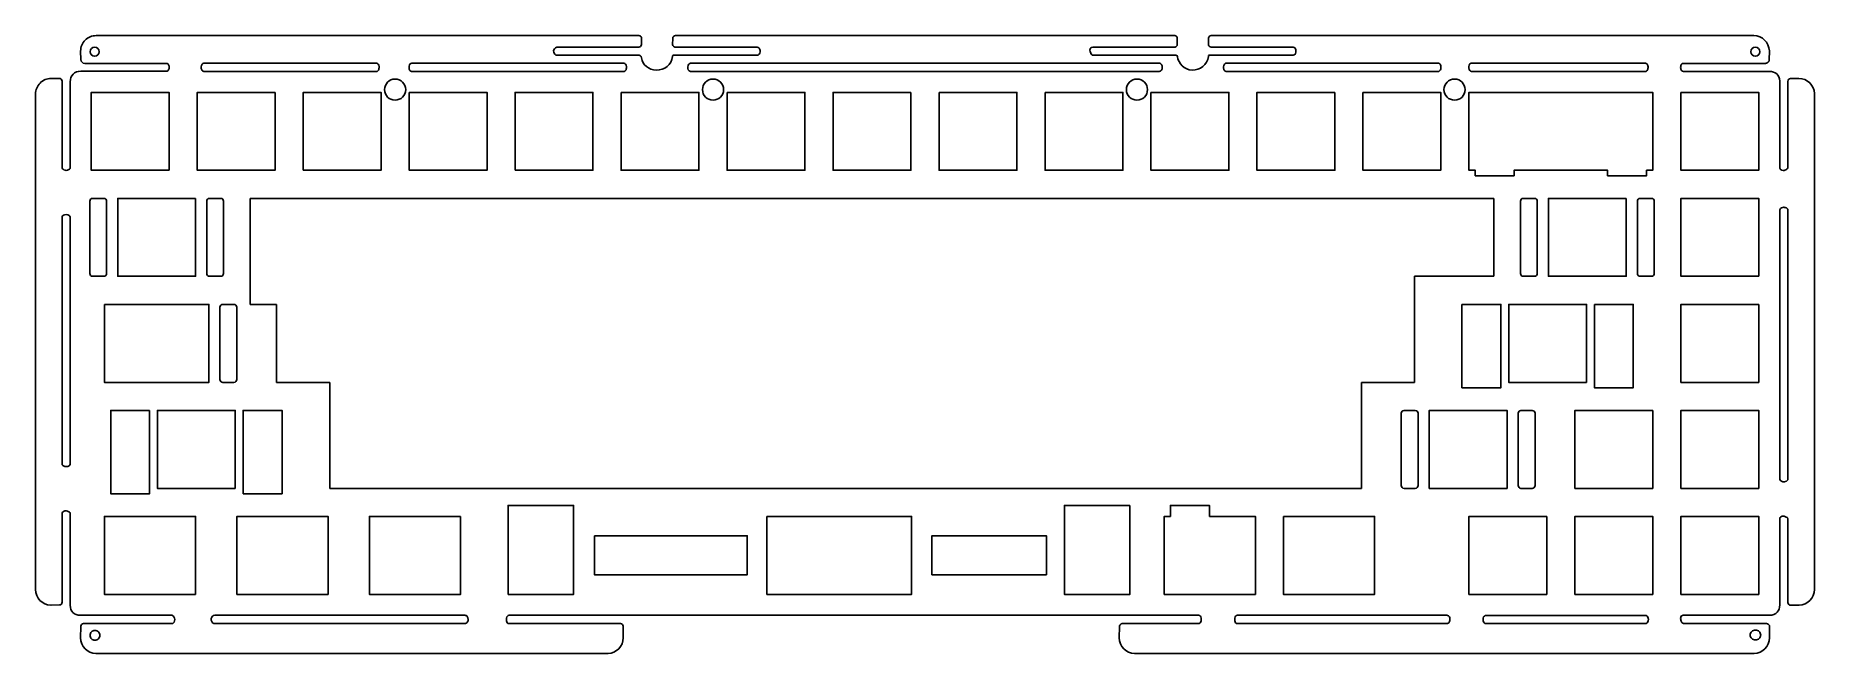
# Model space of a CAD drawing. Extents: x 120 to 440, y 81 to 192.
import ezdxf

# ---------------------------------------------------------------- set-up
doc = ezdxf.new("R2010")
doc.units = 0
doc.header["$MEASUREMENT"] = 0
doc.layers.add('Layer_0', color=7, linetype='Continuous')

msp = doc.modelspace()

# ---------------------------------------------------------------- linework, layer by layer
at = {"linetype": 'Continuous'}
msp.add_line((163.46, 144.2), (158.7, 144.2), dxfattribs=at)
for points in [[(132.39, 163.25), (130.37, 163.25, 0.414214), (129.87, 162.75), (129.87, 149.75, 0.414214), (130.37, 149.25), (132.39, 149.25, 0.414214), (132.89, 149.75), (132.89, 162.75, 0.414214)], [(151.39, 163.25), (153.41, 163.25, -0.414214), (153.91, 162.75), (153.91, 149.75, -0.414214), (153.41, 149.25), (151.39, 149.25, -0.414214), (150.89, 149.75), (150.89, 162.75, -0.414214)], [(389.56, 163.25), (387.54, 163.25, 0.414214), (387.04, 162.75), (387.04, 149.75, 0.414214), (387.54, 149.25), (389.56, 149.25, 0.414214), (390.06, 149.75), (390.06, 162.75, 0.414214)], [(408.56, 163.25), (410.58, 163.25, -0.414214), (411.08, 162.75), (411.08, 149.75, -0.414214), (410.58, 149.25), (408.56, 149.25, -0.414214), (408.06, 149.75), (408.06, 162.75, -0.414214)], [(153.77, 144.2), (155.79, 144.2, -0.414214), (156.29, 143.7), (156.29, 130.7, -0.414214), (155.79, 130.2), (153.77, 130.2, -0.414214), (153.27, 130.7), (153.27, 143.7, -0.414214)], [(368.13, 125.15), (366.11, 125.15, 0.414214), (365.61, 124.65), (365.61, 111.65, 0.414214), (366.11, 111.15), (368.13, 111.15, 0.414214), (368.63, 111.65), (368.63, 124.65, 0.414214)], [(387.13, 125.15), (389.15, 125.15, -0.414214), (389.65, 124.65), (389.65, 111.65, -0.414214), (389.15, 111.15), (387.13, 111.15, -0.414214), (386.63, 111.65), (386.63, 124.65, -0.414214)]]:
    msp.add_lwpolyline(points, format="xyb", close=True, dxfattribs=at)
at = {"layer": 'Layer_0', "color": 0}
for p, q in [((382.25, 163.25), (158.7, 163.25)), ((158.7, 163.25), (158.7, 144.2)), ((382.25, 149.25), (382.25, 163.25)), ((367.96, 149.25), (382.25, 149.25)), ((367.96, 130.2), (367.96, 149.25)), ((163.46, 144.2), (163.46, 130.2)), ((163.46, 130.2), (172.99, 130.2)), ((172.99, 130.2), (172.99, 111.15)), ((358.44, 130.2), (367.96, 130.2)), ((358.44, 111.15), (358.44, 130.2)), ((172.99, 111.15), (358.44, 111.15))]:
    msp.add_line(p, q, dxfattribs=at)
for points in [[(329.14, 86.85, 0.19896), (329.49, 87, 0.198955), (329.64, 87.35), (329.64, 87.85, 0.414214), (329.14, 88.35), (220.09, 88.35), (205.28, 88.35, 0.413809), (204.78, 87.85), (204.78, 87.35, 0.199102), (204.92, 87, 0.199187), (205.28, 86.85), (209.34, 86.85), (225.27, 86.85, -0.384729), (225.76, 86.4, -0.026862), (225.77, 86.35), (225.75, 84.3, -0.406821), (223.02, 81.5), (222.95, 81.5), (209.39, 81.5), (144.58, 81.5), (131.02, 81.5), (130.95, 81.5, -0.40683), (128.22, 84.3), (128.24, 86.35, -0.02867), (128.24, 86.4, -0.384814), (128.74, 86.85), (144.67, 86.85), (144.7, 86.85), (144.79, 86.88), (144.88, 86.94), (144.96, 87.03), (145.03, 87.14), (145.12, 87.38), (145.15, 87.61), (145.1, 87.84), (144.98, 88.08), (144.9, 88.19), (144.81, 88.27), (144.71, 88.33), (144.61, 88.35), (128.19, 88.35), (127.77, 88.38), (127.41, 88.47), (127.1, 88.62), (126.83, 88.83), (126.63, 89.09), (126.47, 89.4), (126.38, 89.76), (126.35, 90.17), (126.35, 106.6), (126.33, 106.7), (126.28, 106.79), (126.2, 106.88), (126.1, 106.96), (125.86, 107.08), (125.64, 107.12), (125.41, 107.1), (125.17, 107.01), (125.07, 106.94), (124.98, 106.86), (124.93, 106.78), (124.9, 106.68), (124.9, 106.65), (124.9, 90.7, -0.39934), (124.42, 90.2), (124.4, 90.2), (122.92, 90.17), (122.85, 90.18, -0.406818), (120.12, 92.97), (120.12, 182, -0.198976), (120.94, 183.98, -0.198967), (122.92, 184.8), (124.4, 184.82, -0.414214), (124.9, 184.32), (124.9, 168.8), (124.9, 168.77), (124.93, 168.67), (124.99, 168.57), (125.07, 168.49), (125.18, 168.41), (125.42, 168.31), (125.65, 168.28), (125.87, 168.32), (126.1, 168.42), (126.2, 168.49), (126.28, 168.56), (126.33, 168.65), (126.35, 168.75), (126.35, 184.17), (126.38, 184.59), (126.48, 184.96), (126.65, 185.29), (126.87, 185.57), (127.14, 185.8), (127.47, 185.96), (127.84, 186.06), (128.26, 186.1), (143.68, 186.1), (143.71, 186.1), (143.81, 186.13), (143.9, 186.18), (143.97, 186.26), (144.03, 186.36), (144.12, 186.59), (144.15, 186.81), (144.11, 187.03), (144.02, 187.26), (143.95, 187.35), (143.87, 187.43), (143.78, 187.48), (143.68, 187.5), (128.96, 187.5, -0.406767), (128.26, 188.18), (128.26, 188.2), (128.22, 189.7, -0.198976), (129.04, 191.68, -0.198987), (131.02, 192.5), (228.55, 192.5), (228.58, 192.5), (228.6, 192.5), (228.63, 192.49), (228.65, 192.49), (228.67, 192.48), (228.7, 192.48), (228.72, 192.47), (228.74, 192.46), (228.77, 192.45, -0.284791), (229.05, 192), (229.05, 190.92), (229.05, 190.9), (229.05, 190.87, -0.386213), (228.55, 190.42), (213.85, 190.42), (213.58, 190.31), (213.39, 190.15), (213.28, 189.96), (213.25, 189.76), (213.27, 189.55), (213.35, 189.35), (213.47, 189.16), (213.62, 189.01, 0.096251), (213.81, 188.97), (228.54, 188.97), (228.56, 188.97, 0.005143), (228.61, 188.97), (228.63, 188.96, -0.013875), (228.68, 188.95, -0.022461), (228.72, 188.94, -0.113872), (228.8, 188.9), (228.82, 188.89), (228.84, 188.87, -0.207525), (229.04, 188.53), (229.14, 188.05), (229.33, 187.63), (229.59, 187.25), (229.92, 186.94), (230.31, 186.68), (230.74, 186.49), (231.2, 186.36), (231.7, 186.3, 0.394216), (234.63, 188.76), (234.63, 188.78), (234.69, 188.91), (234.8, 188.97), (234.95, 188.98), (235.13, 188.97), (249.85, 188.97, 0.000735), (249.91, 188.98, -0.006053), (249.96, 188.99, -0.033133), (250.02, 189), (250.04, 189.01), (250.2, 189.15), (250.31, 189.35), (250.36, 189.56), (250.38, 189.7), (250.37, 189.85), (250.33, 189.99), (250.27, 190.11), (250.19, 190.22), (250.02, 190.37), (249.84, 190.42), (235.14, 190.42, 0.014967), (235.09, 190.42, 0.013796), (235.04, 190.43, 0.013018), (234.99, 190.44), (234.97, 190.45), (234.95, 190.46), (234.93, 190.47, -0.024782), (234.86, 190.51), (234.84, 190.52), (234.83, 190.54, -0.221489), (234.64, 190.92), (234.65, 192), (234.65, 192.03, -0.399541), (235.15, 192.5), (324.85, 192.5, -0.012511), (324.9, 192.5), (324.93, 192.49), (324.95, 192.49, -0.00921), (325, 192.48), (325.02, 192.47), (325.04, 192.46), (325.07, 192.45), (325.09, 192.44), (325.11, 192.43, 0.004573), (325.17, 192.39, -0.002696), (325.2, 192.35, -0.002696), (325.24, 192.32), (325.25, 192.3), (325.26, 192.28), (325.28, 192.26), (325.29, 192.24, 0.015611), (325.31, 192.19), (325.32, 192.17, -0.093738), (325.35, 192), (325.35, 190.92), (325.35, 190.9), (325.34, 190.87, 0.021205), (325.34, 190.82), (325.33, 190.8), (325.32, 190.77, -0.043932), (325.31, 190.73), (325.3, 190.71), (325.29, 190.68, -0.277025), (324.85, 190.42), (310.15, 190.42, 0.236144), (309.74, 190.22), (309.73, 190.19), (309.71, 190.17), (309.7, 190.14), (309.69, 190.12, 0.034757), (309.67, 190.06, 0.014947), (309.65, 190, 0.044618), (309.65, 189.88), (309.7, 189.63), (309.81, 189.33), (309.89, 189.19), (309.98, 189.08), (310.07, 189), (310.16, 188.97), (324.89, 188.97), (324.91, 188.97), (324.93, 188.97), (325.1, 188.96), (325.23, 188.95), (325.32, 188.89), (325.37, 188.76, 0.364082), (328, 186.3, 0.394295), (330.93, 188.76), (330.93, 188.78), (330.94, 188.81), (330.94, 188.83), (330.95, 188.85, -0.018751), (330.97, 188.91), (331.05, 188.96), (331.16, 188.97), (331.3, 188.97), (331.44, 188.97), (346.16, 188.97), (346.19, 188.97, 0.204286), (346.54, 189.14), (346.59, 189.29), (346.63, 189.53), (346.64, 189.78), (346.64, 189.95, 0.406074), (346.15, 190.42), (331.45, 190.42), (331.42, 190.42, -0.394005), (330.95, 190.92), (330.95, 192), (330.95, 192.03, -0.400886), (331.45, 192.5), (428.97, 192.5, -0.406738), (431.77, 189.77), (431.77, 189.7), (431.76, 188.21, -0.001719), (431.75, 188.11), (431.75, 188.09), (431.75, 188.07), (431.74, 188.06), (431.74, 188.04), (431.73, 188.02), (431.73, 188.01), (431.72, 187.99, -0.032127), (431.67, 187.87, -0.009296), (431.64, 187.82, -0.035476), (431.59, 187.76, -0.049771), (431.54, 187.71, -0.002681), (431.52, 187.68, -0.002705), (431.49, 187.66, -0.017961), (431.42, 187.61, -0.01768), (431.36, 187.58), (431.35, 187.58), (431.33, 187.57), (431.32, 187.56, -0.005847), (431.25, 187.54, -0.000839), (431.2, 187.53, 0.000962), (431.13, 187.52, -0.002562), (431.1, 187.51, -0.002549), (431.06, 187.51), (416.33, 187.51), (416.3, 187.51), (416.27, 187.51, 0.062207), (416.21, 187.5, 0.015813), (416.16, 187.48), (416.13, 187.47), (416.1, 187.46), (416.08, 187.44), (416.06, 187.43), (416.03, 187.41, 0.039713), (415.95, 187.33), (415.9, 187.24), (415.86, 187.11), (415.84, 186.95), (415.83, 186.78), (415.84, 186.61), (415.86, 186.46), (415.9, 186.33), (415.96, 186.23, 0.032912), (416.04, 186.16), (416.07, 186.14), (416.09, 186.13, 0.013873), (416.14, 186.1, 0.010391), (416.2, 186.08, 0.031757), (416.33, 186.07), (431.75, 186.07), (432.15, 186.04), (432.51, 185.95), (432.83, 185.81), (433.1, 185.62), (433.32, 185.37), (433.48, 185.08), (433.6, 184.73), (433.65, 184.34), (433.65, 184.23), (433.65, 168.8, 0.004717), (433.65, 168.74), (433.66, 168.72), (433.66, 168.69, -0.022906), (433.68, 168.63, -0.001759), (433.7, 168.58), (433.73, 168.53), (433.76, 168.49), (433.8, 168.45), (433.84, 168.41), (433.88, 168.38, 0.023954), (433.98, 168.33, 0.012223), (434.04, 168.32), (434.25, 168.29), (434.46, 168.28), (434.49, 168.29), (434.52, 168.3), (434.54, 168.3), (434.57, 168.31), (434.74, 168.37), (434.91, 168.48), (435.05, 168.61), (435.1, 168.76), (435.1, 184.28, -0.383822), (435.55, 184.78), (435.57, 184.78), (435.6, 184.78), (437.07, 184.8, -0.406888), (439.87, 182.07), (439.87, 182), (439.87, 92.97, -0.406821), (437.15, 90.18), (437.07, 90.17), (435.6, 90.16, -0.397525), (435.1, 90.63), (435.1, 90.66), (435.1, 105.61), (435.1, 105.64), (435.1, 105.67), (435.09, 105.7), (435.09, 105.72, 0.002317), (435.06, 105.8), (435.05, 105.83), (434.96, 105.92), (434.82, 105.99), (434.66, 106.05), (434.54, 106.1), (434.41, 106.13), (434.23, 106.14), (434.06, 106.13), (433.93, 106.1, 0.288957), (433.65, 105.65), (433.65, 90.23), (433.62, 89.83), (433.52, 89.47), (433.37, 89.16), (433.17, 88.89), (432.91, 88.68), (432.6, 88.51), (432.24, 88.4), (431.85, 88.35), (431.74, 88.35), (416.31, 88.35), (416.28, 88.35), (416.25, 88.35), (416.22, 88.34), (416.19, 88.34, 0.199976), (415.88, 88.1), (415.84, 87.97), (415.83, 87.79), (415.84, 87.61), (415.87, 87.47), (415.94, 87.28), (416.05, 87.08), (416.2, 86.92), (416.37, 86.85), (431.29, 86.85, -0.325949), (431.77, 86.5, -0.008637), (431.78, 86.45, -0.043629), (431.79, 86.35), (431.77, 84.3, -0.406953), (429.05, 81.5), (428.97, 81.5), (317.66, 81.5, -0.406827), (314.93, 84.3), (314.95, 86.35, -0.026862), (314.95, 86.4, -0.384729), (315.45, 86.85), (329.14, 86.85)], [(181.39, 187.55), (181.56, 187.5), (181.7, 187.37), (181.81, 187.18), (181.87, 186.93), (181.87, 186.89), (181.87, 186.84, -0.138829), (181.75, 186.3), (181.68, 186.2), (181.6, 186.12), (181.51, 186.07), (181.42, 186.05), (181.39, 186.05), (150.37, 186.05, -0.04844), (150.31, 186.05), (150.22, 186.09), (150.13, 186.15), (150.05, 186.23), (149.99, 186.34), (149.91, 186.59), (149.89, 186.89), (149.94, 187.15), (150.05, 187.36), (150.2, 187.5), (150.37, 187.55), (181.39, 187.55)], [(225.85, 187.55), (187.75, 187.55), (187.59, 187.51), (187.45, 187.4), (187.34, 187.23), (187.27, 187.01), (187.25, 186.73), (187.3, 186.46), (187.42, 186.24), (187.58, 186.09, 0.131299), (187.75, 186.05), (225.85, 186.05), (225.88, 186.05), (225.91, 186.05), (225.94, 186.06), (226.03, 186.1), (226.12, 186.17), (226.2, 186.26), (226.26, 186.37, 0.141763), (226.34, 186.93), (226.28, 187.18), (226.17, 187.37), (226.02, 187.5), (225.85, 187.55)], [(322.15, 187.52), (237.85, 187.52), (237.71, 187.5), (237.59, 187.41), (237.48, 187.29), (237.4, 187.12), (237.35, 186.86), (237.37, 186.6), (237.45, 186.37), (237.58, 186.19, 0.189142), (237.85, 186.07), (322.15, 186.07, -0.039136), (322.21, 186.08), (322.24, 186.09), (322.27, 186.1, -0.036156), (322.33, 186.12), (322.35, 186.14), (322.38, 186.16), (322.4, 186.18, 0.170082), (322.64, 186.63, 0.147661), (322.57, 187.18), (322.56, 187.22, -0.000075), (322.52, 187.28), (322.5, 187.31), (322.48, 187.34), (322.46, 187.37, 0.208714), (322.15, 187.52)], [(372.25, 186.05), (334.15, 186.05, -0.174369), (333.86, 186.19), (333.84, 186.21, 0.005774), (333.8, 186.27, 0.01628), (333.76, 186.33), (333.74, 186.37), (333.72, 186.4, 0.007216), (333.7, 186.48), (333.69, 186.52), (333.68, 186.56), (333.67, 186.61), (333.65, 186.88), (333.7, 187.14), (333.81, 187.36), (333.97, 187.5, -0.019449), (334.03, 187.53), (334.06, 187.54), (334.09, 187.54), (334.12, 187.55), (334.15, 187.55), (372.25, 187.55), (372.25, 187.55, 0.001667), (372.32, 187.54, -0.006866), (372.38, 187.52, 0.004592), (372.44, 187.5), (372.46, 187.48), (372.49, 187.46, -0.002388), (372.56, 187.39), (372.58, 187.36), (372.67, 187.22), (372.72, 187.06), (372.75, 186.88), (372.74, 186.69), (372.71, 186.51), (372.65, 186.35), (372.56, 186.22), (372.45, 186.11), (372.43, 186.1), (372.4, 186.08), (372.37, 186.07), (372.34, 186.06, 0.005505), (372.25, 186.05)], [(409.49, 186.05, 0.006462), (409.55, 186.06), (409.58, 186.06), (409.61, 186.07), (409.63, 186.08), (409.66, 186.09), (409.68, 186.11), (409.71, 186.13), (409.8, 186.21), (409.87, 186.32), (409.93, 186.45), (409.96, 186.6, 0.144694), (409.91, 187.2), (409.87, 187.27, 0.05488), (409.76, 187.43, 0.15495), (409.52, 187.55), (409.49, 187.55), (378.24, 187.55), (378.21, 187.55), (378.18, 187.54), (378.15, 187.54), (378.12, 187.53), (378.09, 187.52), (378.07, 187.5), (378.04, 187.49), (378.01, 187.47), (377.99, 187.45), (377.96, 187.42, 0.061364), (377.84, 187.24), (377.83, 187.21), (377.76, 186.95), (377.75, 186.68), (377.81, 186.42), (377.93, 186.21, 0.085594), (378.03, 186.12, 0.069002), (378.17, 186.06), (378.2, 186.05), (378.24, 186.05), (409.49, 186.05)], [(126.35, 159.89), (126.35, 115.51), (126.3, 115.34), (126.15, 115.21), (125.94, 115.11), (125.67, 115.07, -0.134863), (125.14, 115.18), (125.05, 115.24), (124.97, 115.32), (124.92, 115.4), (124.9, 115.49), (124.9, 115.51), (124.9, 159.89), (124.9, 159.92), (124.98, 160.09), (125.14, 160.22), (125.38, 160.31), (125.65, 160.33), (125.93, 160.29), (126.15, 160.2), (126.3, 160.06), (126.35, 159.89)], [(435.1, 112.81), (435.1, 161.17), (435.1, 161.2), (435.09, 161.23), (435.09, 161.25), (435.08, 161.28), (435.07, 161.31), (435.06, 161.33, 0.016237), (435.03, 161.38, 0.028032), (434.94, 161.47), (434.89, 161.51, 0.041905), (434.76, 161.57), (434.69, 161.6), (434.66, 161.61), (434.62, 161.62), (434.58, 161.63), (434.54, 161.63), (434.5, 161.64), (434.46, 161.64), (434.42, 161.65, 0.024678), (434.25, 161.64, 0.010026), (434.17, 161.63), (433.96, 161.56), (433.8, 161.46), (433.69, 161.32), (433.65, 161.17), (433.65, 112.81), (433.65, 112.78), (433.66, 112.75), (433.66, 112.73), (433.77, 112.56), (433.95, 112.43), (434.2, 112.35), (434.48, 112.34), (434.52, 112.35), (434.56, 112.35), (434.6, 112.36), (434.64, 112.37), (434.83, 112.44), (434.97, 112.55), (435.07, 112.67), (435.1, 112.81)], [(197.27, 86.85), (197.31, 86.85), (197.43, 86.87), (197.54, 86.92), (197.65, 87), (197.73, 87.09), (197.86, 87.33), (197.9, 87.62), (197.85, 87.9), (197.71, 88.14), (197.62, 88.23), (197.51, 88.29), (197.4, 88.34), (197.27, 88.35), (152.32, 88.35), (152.11, 88.31), (151.93, 88.19), (151.79, 88), (151.71, 87.77), (151.7, 87.48), (151.78, 87.21), (151.85, 87.1), (151.94, 87), (152.04, 86.93), (152.16, 86.88, 0.021321), (152.32, 86.85), (152.32, 86.85), (152.32, 86.85), (197.27, 86.85)], [(373.85, 86.85, 0.001302), (373.92, 86.85), (373.95, 86.86), (374.06, 86.91), (374.15, 87), (374.23, 87.11), (374.29, 87.22), (374.33, 87.39), (374.34, 87.64), (374.32, 87.9), (374.27, 88.07, 0.285349), (373.8, 88.35), (336.19, 88.35, 0.414214), (335.69, 87.85), (335.69, 87.35, 0.414214), (336.19, 86.85), (373.85, 86.85)], [(380.81, 86.88), (409.53, 86.88), (409.56, 86.88, 0.045447), (409.62, 86.89), (409.79, 86.98), (409.92, 87.15), (410, 87.38), (410.02, 87.64), (410.02, 87.69), (410.01, 87.73), (410.01, 87.77), (410, 87.81), (409.93, 88.02), (409.83, 88.18), (409.69, 88.29), (409.53, 88.33), (380.81, 88.33, 0.170559), (380.56, 88.22), (380.42, 88.05), (380.34, 87.81), (380.32, 87.55), (380.36, 87.29), (380.44, 87.12), (380.54, 86.99), (380.67, 86.9), (380.81, 86.88), (380.81, 86.88)], [(131.67, 84.74, -0.198911), (131.41, 84.13, -0.198917), (130.79, 83.87, -0.198919), (130.17, 84.13, -0.198959), (129.91, 84.74, -0.198911), (130.17, 85.36, -0.198917), (130.79, 85.61, -0.198919), (131.41, 85.36, -0.198959), (131.67, 84.74)]]:
    msp.add_lwpolyline(points, format="xyb", dxfattribs=at)
for points in [[(144.12, 168.3), (144.12, 182.3), (130.13, 182.3), (130.13, 168.3), (144.12, 168.3)], [(163.17, 182.3), (149.18, 182.3), (149.18, 168.3), (163.17, 168.3), (163.17, 182.3)], [(168.23, 168.3), (182.22, 168.3), (182.22, 182.3), (168.23, 182.3), (168.23, 168.3)], [(187.28, 182.3), (187.28, 168.3), (201.27, 168.3), (201.27, 182.3), (187.28, 182.3)], [(206.33, 168.3), (220.32, 168.3), (220.32, 182.3), (206.33, 182.3), (206.33, 168.3)], [(225.37, 182.3), (225.37, 168.3), (239.37, 168.3), (239.37, 182.3), (225.37, 182.3)], [(244.42, 182.3), (244.42, 168.3), (258.42, 168.3), (258.42, 182.3), (244.42, 182.3)], [(277.47, 182.3), (263.48, 182.3), (263.48, 168.3), (277.47, 168.3), (277.47, 182.3)], [(282.52, 182.3), (282.52, 168.3), (296.52, 168.3), (296.52, 182.3), (282.52, 182.3)], [(301.58, 182.3), (301.58, 168.3), (315.57, 168.3), (315.57, 182.3), (301.58, 182.3)], [(320.62, 182.3), (320.62, 168.3), (334.62, 168.3), (334.62, 182.3), (320.62, 182.3)], [(353.67, 182.3), (339.67, 182.3), (339.67, 168.3), (353.67, 168.3), (353.67, 182.3)], [(358.73, 182.3), (358.73, 168.3), (372.72, 168.3), (372.72, 182.3), (358.73, 182.3)], [(409.7, 182.3), (409.7, 182.3), (402.7, 182.3), (402.7, 182.3), (385.9, 182.3), (385.9, 182.3), (378.9, 182.3), (378.9, 182.3), (377.77, 182.3), (377.77, 168.3), (378.9, 168.3), (378.9, 167.33), (385.9, 167.33), (385.9, 168.3), (402.7, 168.3), (402.7, 167.33), (409.7, 167.33), (409.7, 168.3), (410.82, 168.3), (410.82, 182.3), (409.7, 182.3)], [(415.88, 182.3), (415.88, 168.3), (429.88, 168.3), (429.88, 182.3), (415.88, 182.3)], [(148.89, 163.25), (134.89, 163.25), (134.89, 149.25), (148.89, 149.25), (148.89, 163.25)], [(406.06, 163.25), (392.06, 163.25), (392.06, 149.25), (406.06, 149.25), (406.06, 163.25)], [(429.87, 149.25), (429.87, 163.25), (415.88, 163.25), (415.88, 149.25), (429.87, 149.25)], [(132.51, 144.2), (132.51, 130.2), (151.27, 130.2), (151.27, 144.2), (132.51, 144.2)], [(376.52, 144.2), (376.52, 129.23), (383.52, 129.23), (383.52, 144.2), (376.52, 144.2)], [(398.92, 130.2), (384.92, 130.2), (384.92, 144.2), (398.92, 144.2), (398.92, 130.2)], [(400.32, 144.2), (407.32, 144.2), (407.32, 129.23), (400.32, 129.23), (400.32, 144.2)], [(429.87, 144.2), (415.88, 144.2), (415.88, 130.2), (429.87, 130.2), (429.87, 144.2)], [(140.63, 125.15), (140.63, 110.18), (133.63, 110.18), (133.63, 125.15), (140.63, 125.15)], [(156.03, 111.15), (142.03, 111.15), (142.03, 125.15), (156.03, 125.15), (156.03, 111.15)], [(157.43, 110.18), (164.43, 110.18), (164.43, 125.15), (157.43, 125.15), (157.43, 110.18)], [(384.63, 111.15), (384.63, 125.15), (370.63, 125.15), (370.63, 111.15), (384.63, 111.15)], [(410.82, 125.15), (396.83, 125.15), (396.83, 111.15), (410.82, 111.15), (410.82, 125.15)], [(415.88, 111.15), (429.87, 111.15), (429.87, 125.15), (415.88, 125.15), (415.88, 111.15)], [(148.89, 92.1), (148.89, 106.1), (132.51, 106.1), (132.51, 92.1), (148.89, 92.1)], [(172.7, 92.1), (172.7, 106.1), (156.32, 106.1), (156.32, 92.1), (172.7, 92.1)], [(196.51, 106.1), (180.13, 106.1), (180.13, 92.1), (196.51, 92.1), (196.51, 106.1)], [(205.07, 92.1), (216.82, 92.1), (216.82, 108.1), (205.07, 108.1), (205.07, 92.1)], [(251.57, 106.1), (277.58, 106.1), (277.58, 92.1), (251.57, 92.1), (251.57, 106.1)], [(316.83, 108.1), (305.07, 108.1), (305.07, 92.1), (316.83, 92.1), (316.83, 108.1)], [(331.12, 106.1), (339.39, 106.1), (339.39, 92.1), (323, 92.1), (323, 106.1), (324.12, 106.1), (324.12, 108.1), (331.12, 108.1), (331.12, 106.1)], [(344.44, 106.1), (360.82, 106.1), (360.82, 92.1), (344.44, 92.1), (344.44, 106.1)], [(391.77, 106.1), (377.77, 106.1), (377.77, 92.1), (391.77, 92.1), (391.77, 106.1)], [(396.83, 92.1), (410.82, 92.1), (410.82, 106.1), (396.83, 106.1), (396.83, 92.1)], [(429.87, 92.1), (429.87, 106.1), (415.88, 106.1), (415.88, 92.1), (429.87, 92.1)], [(220.58, 102.64), (220.58, 95.64), (248.05, 95.64), (248.05, 102.64), (220.58, 102.64)], [(301.83, 95.64), (301.83, 102.64), (281.25, 102.64), (281.25, 95.64), (301.83, 95.64)], [(430.22, 84.8), (430.2, 84.62), (430.14, 84.46), (430.05, 84.31), (429.94, 84.18), (429.8, 84.07), (429.64, 83.99), (429.46, 83.94), (429.27, 83.92), (429.09, 83.94), (428.91, 83.99), (428.75, 84.07), (428.61, 84.18), (428.49, 84.31), (428.41, 84.46), (428.35, 84.62), (428.33, 84.8), (428.35, 84.98), (428.41, 85.14), (428.49, 85.29), (428.61, 85.42), (428.75, 85.53), (428.91, 85.61), (429.09, 85.66), (429.27, 85.68), (429.46, 85.66), (429.64, 85.61), (429.8, 85.53), (429.94, 85.42), (430.05, 85.29), (430.14, 85.14), (430.2, 84.98), (430.22, 84.8)]]:
    msp.add_lwpolyline(points, dxfattribs=at)
for centre, radius in [((130.73, 189.6), 0.814), ((429.27, 189.6), 0.814), ((184.75, 182.8), 1.9), ((241.9, 182.8), 1.9), ((318.1, 182.8), 1.9), ((375.19, 182.8), 1.9)]:
    msp.add_circle(centre, radius, dxfattribs=at)

doc.saveas('drawing.dxf')
